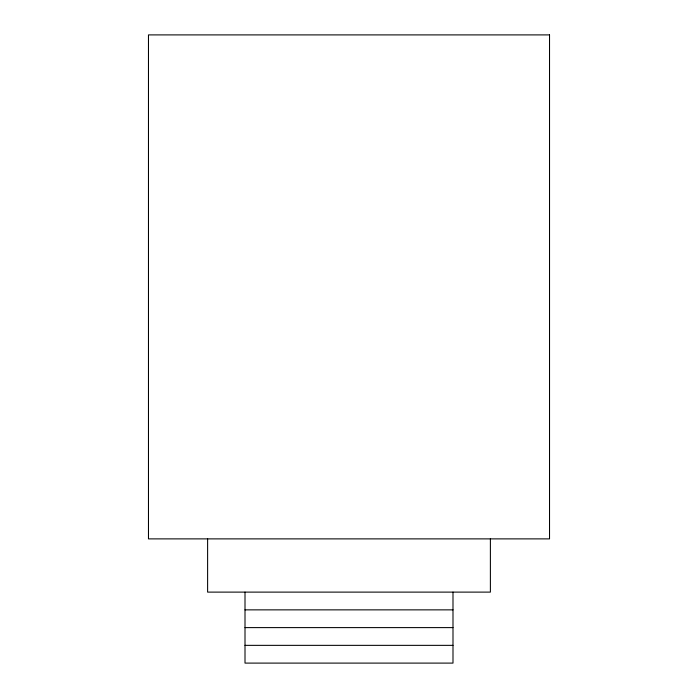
<?xml version="1.0" encoding="UTF-8"?>
<svg xmlns="http://www.w3.org/2000/svg" width="698" height="698" viewBox="0 0 698 698"><rect width="100%" height="100%" fill="white"/><g stroke="black" fill="none" stroke-linecap="round" stroke-linejoin="round"><path stroke-width="1.05" d="M245.007 609.86L452.993 609.86M245.007 627.607L452.993 627.607M245.007 645.353L452.993 645.353M490.389 538.882L490.389 592.113L207.611 592.113L207.611 538.882M452.993 592.113L452.993 663.1L245.007 663.1L245.007 592.113M549.527 34.9L148.473 34.9L148.473 538.882L549.527 538.882L549.527 34.9"/></g></svg>
